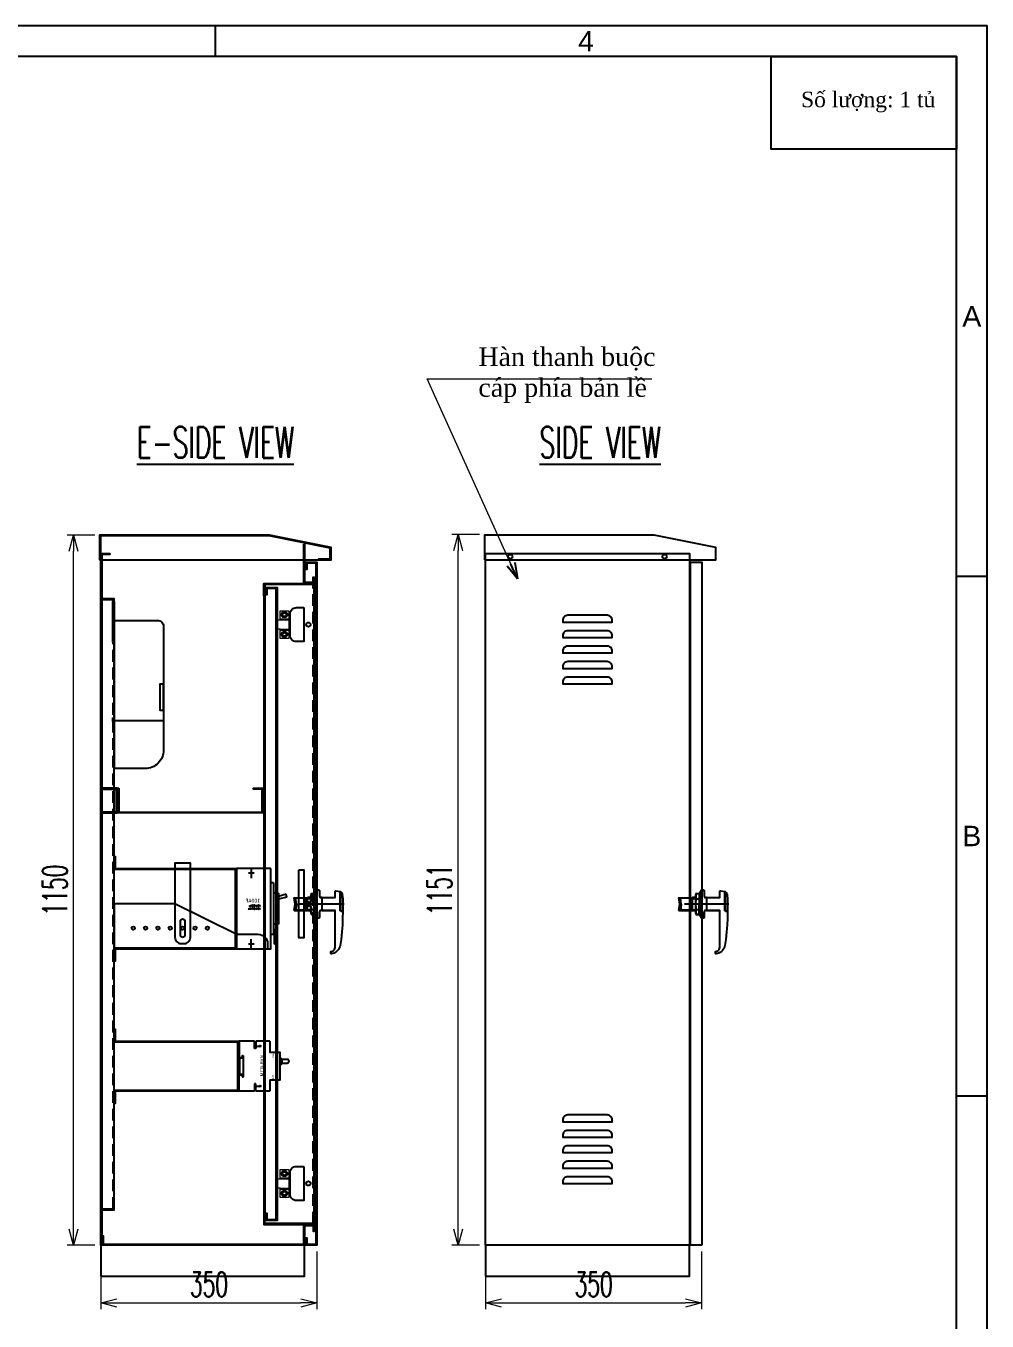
# Model space of a CAD drawing. Header units: millimetres. Extents: x -208796 to -83323, y 30910 to 103951.
# Drawn here: x -110031 to -108474, y 39208 to 41305 of the extents above; entities that cross this region are included whole.
import ezdxf
from ezdxf.enums import TextEntityAlignment as Align

# ---------------------------------------------------------------- set-up
doc = ezdxf.new("R2010")
doc.units = ezdxf.units.MM
doc.header["$LTSCALE"] = 3
doc.linetypes.add('ACAD_ISO04W100', pattern=[30, 24, -3, 0, -3])
doc.linetypes.add('HIDDEN', pattern=[9.525, 6.35, -3.175])
for name, color, linetype in [('1-EMC-ACESS', 4, 'Continuous'), ('@.DM. NÉT CHÍNH', 7, 'Continuous'), ('@.TEXT', 7, 'Continuous'), ('@.VISIBLE', 7, 'Continuous'), ('centerline', 6, 'ACAD_ISO04W100'), ('dim', 7, 'Continuous'), ('EQUIPMENT', 4, 'Continuous'), ('equipments', 2, 'Continuous'), ('TEXT', 7, 'Continuous')]:
    doc.layers.add(name, color=color, linetype=linetype)
doc.layers.add('Thiet bi', color=7, linetype='Continuous', lineweight=9)
doc.layers.add('Thin-Hidden', color=6, linetype='HIDDEN', lineweight=13)
doc.styles.add('Ann_w01', font='romans.shx', dxfattribs={"width": 0.6, "bigfont": 'chineset.shx'})
doc.styles.add('Arial', font='arial.ttf')
doc.styles.add('HW_Standard', font='complex.shx', dxfattribs={"width": 0.9})
doc.styles.add('Tahoma (Input Text)', font='tahoma.ttf')
doc.dimstyles.new('Dim 01_SC20', dxfattribs={"dimscale": 20, "dimtxt": 2, "dimasz": 1.3, "dimexe": 0.5, "dimexo": 0.5, "dimgap": 0.5, "dimtad": 1, "dimdec": 1, "dimzin": 12, "dimdsep": 46, "dimtxsty": 'Ann_w01', "dimblk": 'OPEN30', "dimcen": 1.5, "dimclrd": 6, "dimclre": 6, "dimclrt": 3, "dimadec": 1, "dimazin": 3, "dimtm": 1e-09, "dimtfac": 1, "dimtdec": 1, "dimtix": 1, "dimtmove": 0, "dimatfit": 3, "dimldrblk": 'OPEN30', "dimfxl": 0, "dimtolj": 1, "dimlwd": 20, "dimlwe": 20, "dimarcsym": 0})

# ---------------------------------------------------------------- blocks, each defined once
blk = doc.blocks.new('MS308-2-1 Side')
at = {"layer": 'centerline'}
blk.add_lwpolyline([(44, 0), (-37.5, 0)], dxfattribs=at)
at = {"layer": 'EQUIPMENT'}
for points in [[(6.2, 10.4), (8, 10.4), (8, 10.7), (29.4, 10.7), (29.4, 20.1), (29.6, 20.8), (30.1, 21.3), (30.8, 21.3), (34.2, 21.1), (37.5, 20.5), (37.5, 20.2), (37.8, 20.2), (38.8, 19.6), (39.8, 18.9), (40.4, 17.8), (40.9, 16.6), (41, 15.4), (41.8, 7.8), (42, 0), (42, -12.1), (41.6, -23.2), (41.2, -34.2), (40.2, -45.1), (39, -57.3), (37.5, -67.1), (36.9, -69.4), (36.2, -71.6), (35, -73.5), (33.5, -75.3), (31.9, -77), (30, -78.4), (27.9, -79.5), (25.8, -80.2), (23.6, -80.7), (23, -80.5), (22.6, -80.2), (22.5, -79.7), (22.5, -77.3), (22.6, -76.9), (23, -76.8), (24.5, -76.4), (26, -75.8), (27.3, -74.8), (28.3, -73.5), (29, -72.2), (29.4, -70.5), (29.4, -68.9), (29.4, -10.5), (8, -10.5), (8, -10.4), (6.2, -10.4), (5.5, -10.5), (4.7, -11), (4.4, -11.6), (4.1, -12.5), (4.1, -21.1), (4, -21.9), (3.4, -22.4), (2.7, -22.7), (0, -22.7), (0, -22.2), (-0.6, -22.2), (-0.6, -19.6), (-2.5, -19.6), (-2.5, -16.1), (-0.6, -15.8), (-0.6, -10.8), (-2.7, -10.8), (-2.7, -13.8), (-2.8, -14.1), (-3, -14.1), (-4.2, -14.1), (-4.2, -17.1), (-8.7, -17.1), (-9.5, -14.9), (-9.7, -12.7), (-9.7, -10.8), (-14.2, -10.8), (-15.6, -9.3), (-15.6, 9.3), (-14.2, 10.9), (-9.7, 10.9), (-9.7, 12.7), (-9.5, 15), (-8.7, 17.2), (-4.2, 17.2), (-4.2, 14.2), (-3, 14.2), (-2.8, 14.1), (-2.7, 13.8), (-2.7, 10.9), (-0.6, 10.9), (-0.6, 15.4), (-2.5, 16.1), (-2.5, 19.8), (-0.6, 19.8), (-0.6, 22.2), (-0.5, 22.2), (0, 22.2), (0, 22.8), (2.7, 22.8), (3.4, 22.5), (4, 21.9), (4.1, 21.2), (4.1, 12.5), (4.4, 11.8), (4.7, 11), (5.5, 10.7), (6.2, 10.4)], [(-0.5, 22.2), (-0.5, -22.3)], [(-0.5, 22.2), (-0.5, 22.2)], [(-0.5, 22.2), (-0.5, 22.2)], [(-0.5, 22.2), (-0.5, 22.2)], [(0, 22.2), (-0.5, 22.2)], [(0, 22.7), (0, -22.8)], [(2.7, 22.7), (0, 22.7)], [(4.2, 21.1), (4, 21.9), (3.5, 22.4), (2.7, 22.7)], [(4.2, 21.1), (4.2, 12.4)], [(30.7, 21.3), (30.7, 21.3)], [(-16, 10.1), (-16, -10.1), (-37.1, -10.1), (-35.5, 0), (-37.1, 10.1), (-16, 10.1)], [(-37, 10.1), (-15.9, 10.1)], [(-35.5, 0), (-37, 10.1)], [(-35.5, 0), (-37, -10.2)], [(-33, 0), (-34.5, 10.1)], [(-33, 0), (-34.5, -10.2)], [(-18.9, -10.2), (-18.9, 10.1)], [(-15.9, -10.2), (-15.9, 10.1)], [(-15.9, 5.3), (-15.6, 5.3)], [(-15.6, 9.2), (-14.1, 10.8)], [(-15.6, 9.2), (-9.7, 9.2)], [(-15.6, 9.2), (-15.6, -9.3)], [(-15.6, 9.2), (-15.6, 9.2)], [(-15.6, 6.5), (-15.6, 5.3)], [(-9.7, 10.8), (-14.1, 10.8)], [(-8.7, 17.1), (-9.5, 14.9), (-9.7, 12.6)], [(-9.7, 13), (-9.5, 10.7), (-8.7, 8.5)], [(-9.7, -12.7), (-9.7, 12.6)], [(-8.7, 8.5), (-9.5, 6.3), (-9.7, 4.1)], [(-8.7, 17.1), (-4.1, 17.1)], [(-8.7, 8.5), (-4.1, 8.5)], [(-4.1, 17.1), (-4.1, 0)], [(-4.1, 14.1), (-2.9, 14.1)], [(-4.1, -17.2), (-4.1, 0)], [(-2.7, 13.7), (-2.8, 13.9), (-2.9, 14.1)], [(-2.7, -13.8), (-2.7, 13.7)], [(0, 10.8), (-2.7, 10.8)], [(-2.7, 9.2), (0, 9.2)], [(-2.5, 19.6), (-2.5, 16.1)], [(-0.5, 19.6), (-2.5, 19.6)], [(-2.5, 16.1), (-0.5, 15.3)], [(4.2, 12.4), (4.4, 11.6), (4.8, 10.9), (5.5, 10.5), (6.3, 10.4)], [(7.8, 10.4), (6.3, 10.4)], [(8, 10.1), (8, 10.3), (7.8, 10.4)], [(8, 10.5), (8, -10.7)], [(8, 10.1), (8, -10.3)], [(37.5, 20.4), (37.5, -9.5)], [(37.5, 17.5), (37.5, 20.1)], [(37.5, 12.5), (37.5, 17.5)], [(37.5, -11), (37.5, 12.5)], [(42, -0.1), (41.8, 7.6), (41, 15.3)], [(-37, -10.2), (-15.9, -10.2)], [(-15.9, -5.5), (-15.6, -5.5)], [(-15.6, -6.7), (-15.6, -5.7)], [(-15.6, -9.3), (-14.1, -10.9)], [(-15.6, -9.3), (-9.7, -9.3)], [(-9.7, -10.9), (-14.1, -10.9)], [(-9.7, -4.2), (-9.5, -6.4), (-8.7, -8.6)], [(-8.7, -8.6), (-9.5, -10.8), (-9.7, -13.1)], [(-9.7, -12.7), (-9.5, -15), (-8.7, -17.2)], [(-8.7, -8.6), (-4.1, -8.6)], [(-8.7, -17.2), (-4.1, -17.2)], [(-4.1, -14.2), (-2.9, -14.2)], [(-2.9, -14.2), (-2.8, -14.1), (-2.7, -13.8)], [(-2.7, -9.3), (0, -9.3)], [(0, -10.9), (-2.7, -10.9)], [(-2.5, -16.2), (-0.5, -15.8)], [(-2.5, -19.8), (-2.5, -16.2)], [(-0.5, -19.8), (-2.5, -19.8)], [(6.3, -10.5), (5.5, -10.7), (4.8, -11.2), (4.4, -11.8), (4.2, -12.5)], [(4.2, -21.2), (4.2, -12.5)], [(7.8, -10.5), (6.3, -10.5)], [(7.8, -10.5), (8, -10.4), (8, -10.3)], [(8, -10.7), (29.5, -10.7)], [(42, -12), (37.5, -11)], [(38.5, -11.3), (38.7, -11.8)], [(38.7, -11.8), (38.8, -11.8)], [(38.7, -11.8), (42, -12.2)], [(42, -12), (42, -0.1)], [(0, -22.3), (-0.5, -22.3)], [(2.7, -22.8), (0, -22.8)], [(2.7, -22.8), (3.5, -22.5), (4, -22.1), (4.2, -21.2)], [(22.5, -77.4), (22.5, -79.7)]]:
    blk.add_lwpolyline(points, dxfattribs=at)
blk = doc.blocks.new('HL025-2.2 Side')
at = {"layer": 'centerline', "lineweight": 0}
blk.add_line((-1, 0), (1, 0), dxfattribs=at)
at = {"layer": 'equipments', "lineweight": 0}
for p, q in [((4.8, 9.25), (18.8, 9.25)), ((4.8, 7.5), (18.8, 7.5)), ((4.8, -7.5), (18.8, -7.5)), ((4.8, -9.25), (18.8, -9.25))]:
    blk.add_line(p, q, dxfattribs=at)
for points in [[(4.8, 7.5), (4.8, 22.5), (18.8, 22.5), (18.8, -22.5), (4.8, -22.5), (4.8, -7.5)], [(4.8, -7.5), (0, -7.5), (0, 7.5), (4.8, 7.5)]]:
    blk.add_lwpolyline(points, dxfattribs=at)
at = {"layer": 'equipments'}
for centre in [(11.8, 16), (11.8, -16)]:
    blk.add_circle(centre, 3, dxfattribs=at)
blk = doc.blocks.new('_Open30')
at = {"color": 0, "linetype": 'ByBlock', "lineweight": -2}
for p, q in [((-1, 0.268), (0, 0)), ((0, 0), (-1, -0.268)), ((0, 0), (-1, 0))]:
    blk.add_line(p, q, dxfattribs=at)
blk = doc.blocks.new('*D120')
at = {"layer": '@.VISIBLE', "color": 6, "lineweight": 20}
for p, q in [((3216.3, 1288.5), (3216.3, 1195)), ((3566.3, 1288.5), (3566.3, 1195)), ((3242.3, 1205), (3540.3, 1205))]:
    blk.add_line(p, q, dxfattribs=at)
at = {"layer": 'Defpoints', "color": 0}
for p in [(3216.3, 1298.5), (3566.3, 1298.5), (3566.3, 1205)]:
    blk.add_point(p, dxfattribs=at)
at = {"layer": '@.VISIBLE', "color": 6, "lineweight": 20, "xscale": 26, "yscale": 26, "zscale": 26, "rotation": 180}
blk.add_blockref('_Open30', (3216.3, 1205), dxfattribs=at)
at = {"layer": '@.VISIBLE', "color": 6, "lineweight": 20, "xscale": 26, "yscale": 26, "zscale": 26}
blk.add_blockref('_Open30', (3566.3, 1205), dxfattribs=at)
at = {"layer": '@.VISIBLE', "color": 3, "insert": (3391.3, 1235), "char_height": 40, "attachment_point": 5, "style": 'Ann_w01'}
blk.add_mtext('\\A1;350', dxfattribs=at)
blk = doc.blocks.new('*D121')
at = {"layer": '@.VISIBLE', "color": 6, "lineweight": 20}
for p, q in [((3206.3, 2448.5), (3161.8, 2448.5)), ((3171.8, 1324.5), (3171.8, 2422.5)), ((3206.3, 1298.5), (3161.8, 1298.5))]:
    blk.add_line(p, q, dxfattribs=at)
at = {"layer": 'Defpoints', "color": 0}
for p in [(3171.8, 2448.5), (3216.3, 2448.5), (3216.3, 1298.5)]:
    blk.add_point(p, dxfattribs=at)
at = {"layer": '@.VISIBLE', "color": 6, "lineweight": 20, "xscale": 26, "yscale": 26, "zscale": 26}
for p, rotation in [((3171.8, 2448.5), 90), ((3171.8, 1298.5), 270)]:
    blk.add_blockref('_Open30', p, dxfattribs=dict(at, rotation=rotation))
at = {"layer": '@.VISIBLE', "color": 3, "insert": (3141.8, 1873.5), "char_height": 40, "attachment_point": 5, "rotation": 90, "style": 'Ann_w01'}
blk.add_mtext('\\A1;1150', dxfattribs=at)
blk = doc.blocks.new('*D122')
at = {"layer": '@.VISIBLE', "color": 6, "lineweight": 20}
for p, q in [((3839.4, 1288.5), (3839.4, 1195)), ((4189.4, 1288.5), (4189.4, 1195)), ((3865.4, 1205), (4163.4, 1205))]:
    blk.add_line(p, q, dxfattribs=at)
at = {"layer": 'Defpoints', "color": 0}
for p in [(3839.4, 1298.5), (4189.4, 1298.5), (4189.4, 1205)]:
    blk.add_point(p, dxfattribs=at)
at = {"layer": '@.VISIBLE', "color": 6, "lineweight": 20, "xscale": 26, "yscale": 26, "zscale": 26, "rotation": 180}
blk.add_blockref('_Open30', (3839.4, 1205), dxfattribs=at)
at = {"layer": '@.VISIBLE', "color": 6, "lineweight": 20, "xscale": 26, "yscale": 26, "zscale": 26}
blk.add_blockref('_Open30', (4189.4, 1205), dxfattribs=at)
at = {"layer": '@.VISIBLE', "color": 3, "insert": (4014.4, 1235), "char_height": 40, "attachment_point": 5, "style": 'Ann_w01'}
blk.add_mtext('\\A1;350', dxfattribs=at)
blk = doc.blocks.new('*D123')
at = {"layer": '@.VISIBLE', "color": 6, "lineweight": 20}
for p, q in [((3829.4, 2449.5), (3784.9, 2449.5)), ((3794.9, 1324.5), (3794.9, 2423.5)), ((3829.4, 1298.5), (3784.9, 1298.5))]:
    blk.add_line(p, q, dxfattribs=at)
at = {"layer": 'Defpoints', "color": 0}
for p in [(3794.9, 2449.5), (3839.4, 2449.5), (3839.4, 1298.5)]:
    blk.add_point(p, dxfattribs=at)
at = {"layer": '@.VISIBLE', "color": 6, "lineweight": 20, "xscale": 26, "yscale": 26, "zscale": 26}
for p, rotation in [((3794.9, 2449.5), 90), ((3794.9, 1298.5), 270)]:
    blk.add_blockref('_Open30', p, dxfattribs=dict(at, rotation=rotation))
at = {"layer": '@.VISIBLE', "color": 3, "insert": (3764.9, 1874), "char_height": 40, "attachment_point": 5, "rotation": 90, "style": 'Ann_w01'}
blk.add_mtext('\\A1;1151', dxfattribs=at)
blk = doc.blocks.new('*U114')
at = {"color": 2}
blk.add_lwpolyline([(32, 5.5), (-32, 5.5, 0.414214), (-40, -2.5), (-40, -5.5), (40, -5.5), (40, -2.5, 0.414214)], format="xyb", close=True, dxfattribs=at)
blk = doc.blocks.new('*U115')
at = {"color": 0, "linetype": 'ByBlock', "lineweight": -2}
for p in [(0, 100), (0, 75), (0, 50), (0, 25), (0, 0)]:
    blk.add_blockref('*U114', p, dxfattribs=at)
blk = doc.blocks.new('*U112')
at = {"color": 2}
blk.add_lwpolyline([(32, 5.5), (-32, 5.5, 0.414214), (-40, -2.5), (-40, -5.5), (40, -5.5), (40, -2.5, 0.414214)], format="xyb", close=True, dxfattribs=at)
blk = doc.blocks.new('*U113')
at = {"color": 0, "linetype": 'ByBlock', "lineweight": -2}
for p in [(0, 100), (0, 75), (0, 50), (0, 25), (0, 0)]:
    blk.add_blockref('*U112', p, dxfattribs=at)
blk = doc.blocks.new('KHUNG BAN VE (Made by Tung)')
at = {"layer": '@.VISIBLE', "color": 8}
for p, q in [((221.25, 207), (221.25, 210)), ((294, 156), (297, 156)), ((294, 105), (297, 105))]:
    blk.add_line(p, q, dxfattribs=at)
for points in [[(0, 0), (297, 0), (297, 210), (0, 210)], [(3, 3), (294, 3), (294, 207), (3, 207)]]:
    blk.add_lwpolyline(points, close=True, dxfattribs=at)
at = {"layer": '@.TEXT', "color": 1, "style": 'Arial'}
for s, p in [('4', (257.625, 208.5)), ('A', (295.5, 181.5)), ('B', (295.5, 130.5))]:
    blk.add_text(s, height=2, dxfattribs=at).set_placement(p, align=Align.MIDDLE_CENTER)
for tag, height, p in [('DESIGNER_NAME', 2, (38, 15.5)), ('PROJECT_CODE', 2, (258.5, 15.5)), ('SCALE', 2, (289, 15.5)), ('APPROVED_NAME', 2, (38, 10.5)), ('CUSTOMER_NAME', 2, (258.5, 10.5)), ('PAGE', 2, (289, 10.5)), ('DRAWING_NAME', 4, (173, 8)), ('TOTAL', 2, (289, 5.5))]:
    blk.add_attdef(tag, text='', height=height, dxfattribs=at).set_placement(p, align=Align.MIDDLE_CENTER)
blk = doc.blocks.new('*U147')
at = {"color": 1}
for p, q in [((1083.1, -3260.4), (1092.5, -3260.4)), ((1088.1, -3252.9), (1088.1, -3268.7)), ((1083.1, -3375.4), (1092.5, -3375.4)), ((1088.1, -3382.9), (1088.1, -3367.1))]:
    blk.add_line(p, q, dxfattribs=at)
at = {"color": 3}
blk.add_line((1052.1, -3275.9), (1052.1, -3359.9), dxfattribs=at)
for p, q in [((1052.1, -3275.9), (1056.1, -3275.9)), ((1044.1, -3292.9), (1052.1, -3292.9)), ((1044.1, -3292.9), (1044.1, -3342.9)), ((1048.1, -3292.9), (1048.1, -3342.9)), ((1044.1, -3342.9), (1052.1, -3342.9)), ((1052.1, -3359.9), (1056.1, -3359.9))]:
    blk.add_line(p, q)
blk.add_lwpolyline([(1056.1, -3252.9), (1112.1, -3252.9), (1112.1, -3382.9), (1056.1, -3382.9)], close=True)
at = {"layer": 'TEXT'}
for p, q in [((1030.1, -3299), (1031.3, -3294.6)), ((1030.1, -3299), (1044.1, -3302.7)), ((1031.3, -3294.6), (1044.1, -3297.9))]:
    blk.add_line(p, q, dxfattribs=at)
at = {"layer": 'Thiet bi', "color": 1, "linetype": 'HIDDEN', "ltscale": 10}
for points in [[(1047.6, -3261.6), (1047.6, -3284.6), (1046.1, -3282.8), (1046.1, -3259.9)], [(1047.6, -3261.6), (1047.6, -3284.6), (1046.1, -3282.8), (1046.1, -3259.9)], [(1051.1, -3374.1), (1051.1, -3351.2), (1049.6, -3352.9), (1049.6, -3375.8)], [(1051.1, -3374.1), (1051.1, -3351.2), (1049.6, -3352.9), (1049.6, -3375.8)]]:
    blk.add_lwpolyline(points, close=True, dxfattribs=at)
at = {"color": 251, "style": 'HW_Standard', "width": 0.9}
for s, p in [('ABN,ABE50c', (1073.2, -3314.4)), ('ABN,ABE100c', (1073.2, -3319.1))]:
    blk.add_text(s, height=2.5, dxfattribs=at).set_placement(p)
at = {"layer": 'TEXT', "insert": (1073.5, -3301.8), "char_height": 6, "attachment_point": 1, "style": 'Tahoma (Input Text)'}
blk.add_mtext_dynamic_manual_height_columns('100AF', width=11.015, gutter_width=1, heights=[0], dxfattribs=at)
blk = doc.blocks.new('*U148')
h = blk.add_hatch()
h.set_pattern_fill('ANSI31', color=1, scale=10)
h.set_pattern_definition([(45, (0, 0), (-0.8838835, 0.8838835), [])])
h.paths.add_polyline_path([(-482.3, -2659.2), (-483.7, -2659.2), (-483.7, -2672.3), (-482.3, -2672.3)])
h.paths.add_polyline_path([(-482.3, -2672.3), (-483.7, -2672.3), (-483.7, -2717.3), (-482.3, -2717.3)])
h.paths.add_polyline_path([(-482.3, -2717.3), (-483.7, -2717.3), (-483.7, -2725.9), (-482.3, -2725.9)])
for p, q in [((-518.9, -2654.3), (-543.9, -2654.3)), ((-543.9, -2654.3), (-543.9, -2680.8)), ((-518.9, -2666.3), (-518.9, -2654.3)), ((-493.9, -2654.3), (-516.9, -2654.3)), ((-516.9, -2654.3), (-516.9, -2666.3)), ((-543.9, -2680.8), (-539.4, -2680.8)), ((-538.4, -2677.3), (-537.2, -2677.3)), ((-538.4, -2677.3), (-538.4, -2679.8)), ((-537.2, -2677.3), (-537.2, -2712.3)), ((-516.9, -2666.3), (-518.9, -2666.3)), ((-543.9, -2735.3), (-543.9, -2708.8)), ((-543.9, -2708.8), (-539.4, -2708.8)), ((-538.4, -2712.3), (-538.4, -2709.8)), ((-538.4, -2712.3), (-537.2, -2712.3)), ((-516.9, -2723.3), (-518.9, -2723.3)), ((-518.9, -2723.3), (-518.9, -2735.3)), ((-516.9, -2735.3), (-516.9, -2723.3)), ((-518.9, -2735.3), (-543.9, -2735.3)), ((-493.9, -2735.3), (-516.9, -2735.3))]:
    blk.add_line(p, q)
at = {"color": 1}
for p, q in [((-516.9, -2662.3), (-508.2, -2662.3)), ((-508.2, -2662.3), (-510.9, -2661.2)), ((-508.2, -2662.3), (-510.9, -2663.4)), ((-483.7, -2659.2), (-483.7, -2725.9)), ((-508.2, -2727.3), (-510.9, -2726.2)), ((-516.9, -2727.3), (-508.2, -2727.3)), ((-508.2, -2727.3), (-510.9, -2728.4))]:
    blk.add_line(p, q, dxfattribs=at)
at = {"color": 3}
blk.add_lwpolyline([(-493.9, -2654.3), (-493.9, -2672.3), (-477.9, -2672.3), (-477.9, -2717.3), (-493.9, -2717.3), (-493.9, -2735.3)], dxfattribs=at)
at = {"color": 1}
blk.add_lwpolyline([(-483.7, -2659.2), (-482.3, -2659.2), (-482.3, -2725.9), (-483.7, -2725.9)], close=True, dxfattribs=at)
blk.add_lwpolyline([(-537.2, -2677.3), (-537.2, -2679.8, -0.414214), (-539.4, -2682), (-542, -2682, 0.414214), (-543, -2683), (-543, -2706.6, 0.414214), (-542, -2707.6), (-539.4, -2707.6, -0.414214), (-537.2, -2709.8), (-537.2, -2712.3), (-538.4, -2712.3), (-538.4, -2709.8, 0.414214), (-539.4, -2708.8), (-542, -2708.8, -0.414214), (-544.2, -2706.6), (-544.2, -2683, -0.414214), (-542, -2680.8), (-539.4, -2680.8, 0.414214), (-538.4, -2679.8), (-538.4, -2677.3), (-537.2, -2677.3)], format="xyb")
blk.add_lwpolyline([(-477.9, -2688.8), (-473.9, -2688.8), (-473.9, -2689.8), (-465.9, -2689.8, 0.414214), (-462.9, -2686.8), (-462.9, -2686.8, 0.414214), (-465.9, -2683.8), (-473.9, -2683.8), (-473.9, -2684.8), (-477.9, -2684.8)], format="xyb", dxfattribs=at)
blk.add_circle((-475.8, -2686.8), 1)
for centre, radius, start, end in [((-539.4, -2679.8), 1, 270, 0), ((-480.8, -2686.8), 6.88, 294.7615, 65.2385), ((-539.4, -2709.8), 1, 0, 90)]:
    blk.add_arc(centre, radius, start, end)
at = {"layer": 'Thin-Hidden'}
for p, q in [((-543, -2691.3), (-544.2, -2691.3)), ((-543, -2698.3), (-544.2, -2698.3))]:
    blk.add_line(p, q, dxfattribs=at)
at = {"style": 'Tahoma (Input Text)'}
blk.add_text('MCB-BKN', height=6, rotation=90, dxfattribs=at).set_placement((-503.5, -2711.3))
at = {"char_height": 3, "attachment_point": 1, "rotation": 90, "style": 'Tahoma (Input Text)'}
for s, insert in [('OFF', (-490.1, -2680.9)), ('ON', (-490.3, -2715.8))]:
    blk.add_mtext_dynamic_manual_height_columns(s, width=9.282, gutter_width=1, heights=[0], dxfattribs=dict(at, insert=insert))
blk = doc.blocks.new('*U149')
at = {"layer": '@.VISIBLE'}
blk.add_lwpolyline([(150, -100.8), (130, -100.8), (130, -297.3), (0, -297.3), (0, -100.8), (-20, -100.8), (-20, -99.3), (1.5, -99.3), (1.5, -295.8), (128.5, -295.8), (128.5, -99.3), (150, -99.3)], close=True, dxfattribs=at)
blk = doc.blocks.new('*U154')
at = {"layer": '@.VISIBLE'}
blk.add_lwpolyline([(101, -100.8), (81, -100.8), (81, -301.3), (0, -301.3), (0, -100.8), (-20, -100.8), (-20, -99.3), (1.5, -99.3), (1.5, -299.8), (79.5, -299.8), (79.5, -99.3), (101, -99.3)], close=True, dxfattribs=at)
blk = doc.blocks.new('ME41 Side')
at = {"layer": 'centerline'}
for p, q in [((-3, 134.2), (1, 134.2)), ((-3, 99.2), (1, 99.2)), ((-3, -52.8), (1, -52.8))]:
    blk.add_line(p, q, dxfattribs=at)
at = {"layer": 'equipments'}
for p, q in [((0, 111.2), (0, -128.8)), ((0, -51.2), (80, -51.2))]:
    blk.add_line(p, q, dxfattribs=at)
for points in [[(-2, 141.6), (0, 141.6), (0, 75.8), (-2, 75.8)], [(80, 7.9), (73.9, 7.9), (73.9, -34.4), (80, -34.4)], [(-2, -46.9), (0, -46.9), (0, -52.8), (-2, -52.8)], [(-2, -58.7), (0, -58.7), (0, -52.8), (-2, -52.8)]]:
    blk.add_lwpolyline(points, close=True, dxfattribs=at)
blk.add_lwpolyline([(0, 111.2), (70, 111.2, -0.414214), (80, 101.2), (80, -59.2), (80, -68.5), (80, -98.8, -0.414214), (50, -128.8), (0, -128.8)], format="xyb", dxfattribs=at)
blk = doc.blocks.new('*U111')
at = {"layer": '@.VISIBLE'}
blk.add_line((3231.3, 2417.02), (3231.3, 2418.52), dxfattribs=at)
at = {"layer": '@.VISIBLE', "color": 6}
for p, q in [((3480.3, 2350.02), (3480.3, 1352.02)), ((3481.8, 2350.02), (3481.8, 1352.02)), ((3561.8, 1333.52), (3561.8, 2368.52))]:
    blk.add_line(p, q, dxfattribs=at)
at = {"layer": '@.VISIBLE', "color": 6, "linetype": 'HIDDEN'}
blk.add_line((3560.3, 1333.52), (3560.3, 2368.52), dxfattribs=at)
at = {"layer": '@.VISIBLE', "color": 1}
for points in [[(3214.3, 2408.52), (3589.3, 2408.52), (3589.3, 2428.52), (3489.3, 2448.52), (3214.3, 2448.52), (3214.3, 2408.52)], [(3569.3, 2408.52), (3569.3, 2410.02), (3587.8, 2410.02), (3587.8, 2427.29), (3489.15, 2447.02), (3215.8, 2447.02), (3215.8, 2408.52)], [(3837.44, 2408.52), (4212.44, 2408.52), (4212.44, 2428.52), (4112.44, 2448.52), (3837.44, 2448.52), (3837.44, 2408.52)]]:
    blk.add_lwpolyline(points, dxfattribs=at)
at = {"layer": '@.VISIBLE'}
for points in [[(3544.8, 2433.52), (3546.3, 2433.52), (3546.3, 2372.02), (3560.3, 2372.02), (3560.3, 2370.52), (3544.8, 2370.52)], [(4169.44, 1298.52), (3839.44, 1298.52), (3839.44, 2418.52), (4169.44, 2418.52)], [(3219.8, 1300.02), (3544.8, 1300.02), (3544.8, 1331.52), (3560.3, 1331.52), (3560.3, 1330.02), (3546.3, 1330.02), (3546.3, 1298.52), (3218.3, 1298.52), (3218.3, 1313.52), (3219.8, 1313.52)]]:
    blk.add_lwpolyline(points, close=True, dxfattribs=at)
for points in [[(3217.8, 1298.52), (3216.3, 1298.52), (3216.3, 2418.52), (3231.3, 2418.52)], [(3231.3, 2417.02), (3217.8, 2417.02), (3217.8, 1298.52)]]:
    blk.add_lwpolyline(points, dxfattribs=at)
at = {"layer": '@.VISIBLE', "color": 4}
for points in [[(3548.3, 2392.52), (3548.3, 2404.52), (3566.3, 2404.52), (3566.3, 1298.52), (3548.3, 1298.52), (3548.3, 1310.52), (3549.8, 1310.52), (3549.8, 1300.02), (3564.8, 1300.02), (3564.8, 2403.02), (3549.8, 2403.02), (3549.8, 2392.52)], [(4189.44, 1298.52), (4171.44, 1298.52), (4171.44, 2404.52), (4189.44, 2404.52)], [(3483.8, 2351.52), (3483.8, 2363.52), (3501.8, 2363.52), (3501.8, 1338.52), (3483.8, 1338.52), (3483.8, 1350.52), (3485.3, 1350.52), (3485.3, 1340.02), (3500.3, 1340.02), (3500.3, 2362.02), (3485.3, 2362.02), (3485.3, 2351.52)]]:
    blk.add_lwpolyline(points, close=True, dxfattribs=at)
at = {"layer": '@.VISIBLE', "color": 6}
for points in [[(3480.3, 2350.02), (3480.3, 2370.02), (3560.3, 2370.02), (3560.3, 2380.52), (3561.8, 2380.52), (3561.8, 2368.52), (3481.8, 2368.52), (3481.8, 2350.02)], [(3536.8, 1906.52), (3544.8, 1906.52), (3544.8, 1796.52), (3536.8, 1796.52)], [(3480.3, 1352.02), (3480.3, 1332.02), (3560.3, 1332.02), (3560.3, 1321.52), (3561.8, 1321.52), (3561.8, 1333.52), (3481.8, 1333.52), (3481.8, 1352.02)]]:
    blk.add_lwpolyline(points, close=True, dxfattribs=at)
at = {"layer": '@.VISIBLE', "color": 151}
blk.add_lwpolyline([(3217.8, 1356.02), (3237.8, 1356.02), (3237.8, 2345.02), (3217.8, 2345.02)], close=True, dxfattribs=at)
at = {"layer": '@.VISIBLE', "color": 151, "linetype": 'HIDDEN'}
blk.add_lwpolyline([(3217.8, 1357.52), (3236.3, 1357.52), (3236.3, 2343.52), (3217.8, 2343.52)], dxfattribs=at)
at = {"layer": '@.VISIBLE', "color": 6}
for points in [[(3544.8, 2331.02), (3544.8, 2276.02), (3532.8, 2276.02, -0.4142136), (3522.8, 2286.02), (3522.8, 2321.02, -0.4142136), (3532.8, 2331.02)], [(3508.6, 2319.52), (3508.6, 2319.52, 0.4142136), (3512.1, 2316.02), (3515.1, 2316.02, 0.4142136), (3518.6, 2319.52), (3518.6, 2319.52, 0.4142136), (3515.1, 2323.02), (3512.1, 2323.02, 0.4142136)], [(3508.6, 2287.52), (3508.6, 2287.52, 0.4142136), (3512.1, 2284.02), (3515.1, 2284.02, 0.4142136), (3518.6, 2287.52), (3518.6, 2287.52, 0.4142136), (3515.1, 2291.02), (3512.1, 2291.02, 0.4142136)], [(3508.6, 1414.52), (3508.6, 1414.52, 0.4142136), (3512.1, 1411.02), (3515.1, 1411.02, 0.4142136), (3518.6, 1414.52), (3518.6, 1414.52, 0.4142136), (3515.1, 1418.02), (3512.1, 1418.02, 0.4142136)], [(3544.8, 1426.02), (3544.8, 1371.02), (3532.8, 1371.02, -0.4142136), (3522.8, 1381.02), (3522.8, 1416.02, -0.4142136), (3532.8, 1426.02)], [(3508.6, 1382.52), (3508.6, 1382.52, 0.4142136), (3512.1, 1379.02), (3515.1, 1379.02, 0.4142136), (3518.6, 1382.52), (3518.6, 1382.52, 0.4142136), (3515.1, 1386.02), (3512.1, 1386.02, 0.4142136)]]:
    blk.add_lwpolyline(points, format="xyb", close=True, dxfattribs=at)
at = {"layer": '@.VISIBLE'}
for centre in [(3879.44, 2413.52), (4129.44, 2413.52)]:
    blk.add_circle(centre, 3.5, dxfattribs=at)
at = {"layer": '@.VISIBLE', "color": 6}
for centre in [(3552.55, 2303.52), (3552.55, 1851.02), (3552.55, 1398.52)]:
    blk.add_circle(centre, 3.5, dxfattribs=at)
for name, p in [('*U113', (4004.44, 2213.02)), ('*U115', (4004.44, 1404.02))]:
    blk.add_blockref(name, p)
at = {"layer": 'equipments'}
for name, p in [('HL025-2.2 Side', (3501.8, 2303.52)), ('MS308-2-1 Side', (3566.3, 1851.02)), ('MS308-2-1 Side', (4189.44, 1851.02)), ('HL025-2.2 Side', (3501.8, 1398.52))]:
    blk.add_blockref(name, p, dxfattribs=at)
at = {"insert": (3827.75, 2752.35), "char_height": 30, "attachment_point": 1, "style": 'Ann_w01'}
blk.add_mtext_dynamic_manual_height_columns('{\\fTimes New Roman|b0|i0|c0|p18;\\W1;Hàn thanh buộc cáp phía bản lề}', width=338.5833, gutter_width=99.2, heights=[0], dxfattribs=at)
at = {"layer": 'dim', "color": 2, "char_height": 50, "attachment_point": 5, "style": 'Ann_w01'}
for s, insert in [('\\A1;{\\LE-SIDE VIEW}', (3401.8, 2598.52)), ('\\A1;{\\LSIDE VIEW}', (4024.94, 2598.52))]:
    blk.add_mtext(s, dxfattribs=dict(at, insert=insert))
at = {"layer": '@.VISIBLE'}
for base, p1, p2, picture, middle in [((3171.81, 2448.52), (3216.3, 1298.52), (3216.3, 2448.52), '*D121', (3141.81, 1873.52)), ((3794.94, 2449.52), (3839.44, 1298.52), (3839.44, 2449.52), '*D123', (3764.94, 1874.02))]:
    dim = blk.add_linear_dim(base=base, p1=p1, p2=p2, angle=90, dimstyle='Dim 01_SC20', dxfattribs=at)
    dim.commit()
    dim.dimension.update_dxf_attribs({"geometry": picture, "text_midpoint": middle})
for base, p1, p2, picture, middle in [((3566.3, 1204.96), (3216.3, 1298.52), (3566.3, 1298.52), '*D120', (3391.3, 1234.96)), ((4189.44, 1204.96), (3839.44, 1298.52), (4189.44, 1298.52), '*D122', (4014.44, 1234.96))]:
    dim = blk.add_linear_dim(base=base, p1=p1, p2=p2, dimstyle='Dim 01_SC20', dxfattribs=at)
    dim.commit()
    dim.dimension.update_dxf_attribs({"geometry": picture, "text_midpoint": middle})
blk.add_leader([(3891.27, 2377.5), (3745.01, 2701.68), (4108.66, 2701.68)], dimstyle='Dim 01_SC20', override={"dimgap": 0.5, "dimtad": 0})

msp = doc.modelspace()

# ---------------------------------------------------------------- linework, layer by layer
msp.add_lwpolyline([(-108823.42, 41255.33), (-108523.41, 41255.33), (-108523.41, 41105.36), (-108823.42, 41105.36)], close=True)
at = {"layer": '@.DM. NÉT CHÍNH'}
for points in [[(-109907.82, 40030.38), (-109882.82, 40030.38), (-109882.82, 40070.38), (-109907.82, 40070.38), (-109907.82, 40068.88), (-109884.32, 40068.88), (-109884.32, 40031.88), (-109907.82, 40031.88)], [(-109880.32, 40070.38), (-109880.32, 40031.88), (-109648.32, 40031.88), (-109648.32, 40068.88), (-109661.82, 40068.88), (-109661.82, 40070.38), (-109646.82, 40070.38), (-109646.82, 40030.38), (-109881.82, 40030.38), (-109881.82, 40070.38)]]:
    msp.add_lwpolyline(points, close=True, dxfattribs=at)
at = {"layer": '@.VISIBLE', "color": 6}
for points in [[(-109779.32, 39818.88), (-109774.32, 39818.88, 0.4142136), (-109764.32, 39828.88), (-109764.32, 39948.88), (-109789.32, 39948.88), (-109789.32, 39828.88, 0.4142136)], [(-109776.82, 39828.88), (-109776.82, 39828.88, -0.4142136), (-109780.32, 39832.38), (-109780.32, 39855.38, -0.4142136), (-109776.82, 39858.88), (-109776.82, 39858.88, -0.4142136), (-109773.32, 39855.38), (-109773.32, 39832.38, -0.4142136)]]:
    msp.add_lwpolyline(points, format="xyb", close=True, dxfattribs=at)
msp.add_lwpolyline([(-109889.32, 39883.88), (-109789.32, 39883.88), (-109689.32, 39833.88), (-109654.32, 39833.88, -0.4142136), (-109639.32, 39818.88), (-109639.32, 39808.88)], format="xyb", dxfattribs=at)
msp.add_lwpolyline([(-109887.82, 39883.88), (-109887.82, 39810.38), (-109639.32, 39810.38)], dxfattribs=at)
at = {"layer": '@.VISIBLE', "color": 5}
for points in [[(-109909.32, 39280.41), (-109579.32, 39280.41), (-109579.32, 39330.41), (-109909.32, 39330.41)], [(-109286.18, 39280.41), (-108956.18, 39280.41), (-108956.18, 39330.41), (-109286.18, 39330.41)]]:
    msp.add_lwpolyline(points, close=True, dxfattribs=at)
at = {"layer": '@.VISIBLE', "color": 6}
for centre in [(-109856.82, 39843.88), (-109836.82, 39843.88), (-109816.82, 39843.88), (-109796.82, 39843.88), (-109776.82, 39843.88), (-109756.82, 39843.88), (-109736.82, 39843.88)]:
    msp.add_circle(centre, 2.7, dxfattribs=at)

# ---------------------------------------------------------------- block references
at = {"xscale": -1}
msp.add_blockref('*U147', (-108577.75, 43193.25), dxfattribs=at)
msp.add_blockref('*U148', (-109141.63, 42315.21))
at = {"layer": '@.VISIBLE', "xscale": 16.5, "yscale": 16.5, "zscale": 16.5}
msp.add_blockref('KHUNG BAN VE (Made by Tung)', (-113374.41, 37839.83), dxfattribs=at)
at = {"layer": '@.VISIBLE'}
msp.add_blockref('*U111', (-113125.62, 38031.89), dxfattribs=at)
at = {"layer": '@.VISIBLE', "rotation": 90}
for name, p in [('*U149', (-109987.14, 39810.38)), ('*U154', (-109987.14, 39579.88))]:
    msp.add_blockref(name, p, dxfattribs=at)
at = {"layer": 'equipments'}
msp.add_blockref('ME41 Side', (-109887.82, 40231.07), dxfattribs=at)

# ---------------------------------------------------------------- texts
at = {"layer": '1-EMC-ACESS', "color": 1, "linetype": 'ByBlock', "lineweight": -2, "insert": (-108666.51, 41198.35), "char_height": 25.2, "width": 385.9629, "attachment_point": 2, "style": 'Arial'}
msp.add_mtext('{\\fTimes New Roman|b0|i0|c163|p18;\\C7;Số lượng: 1 tủ }', dxfattribs=at)

doc.saveas('drawing.dxf')
